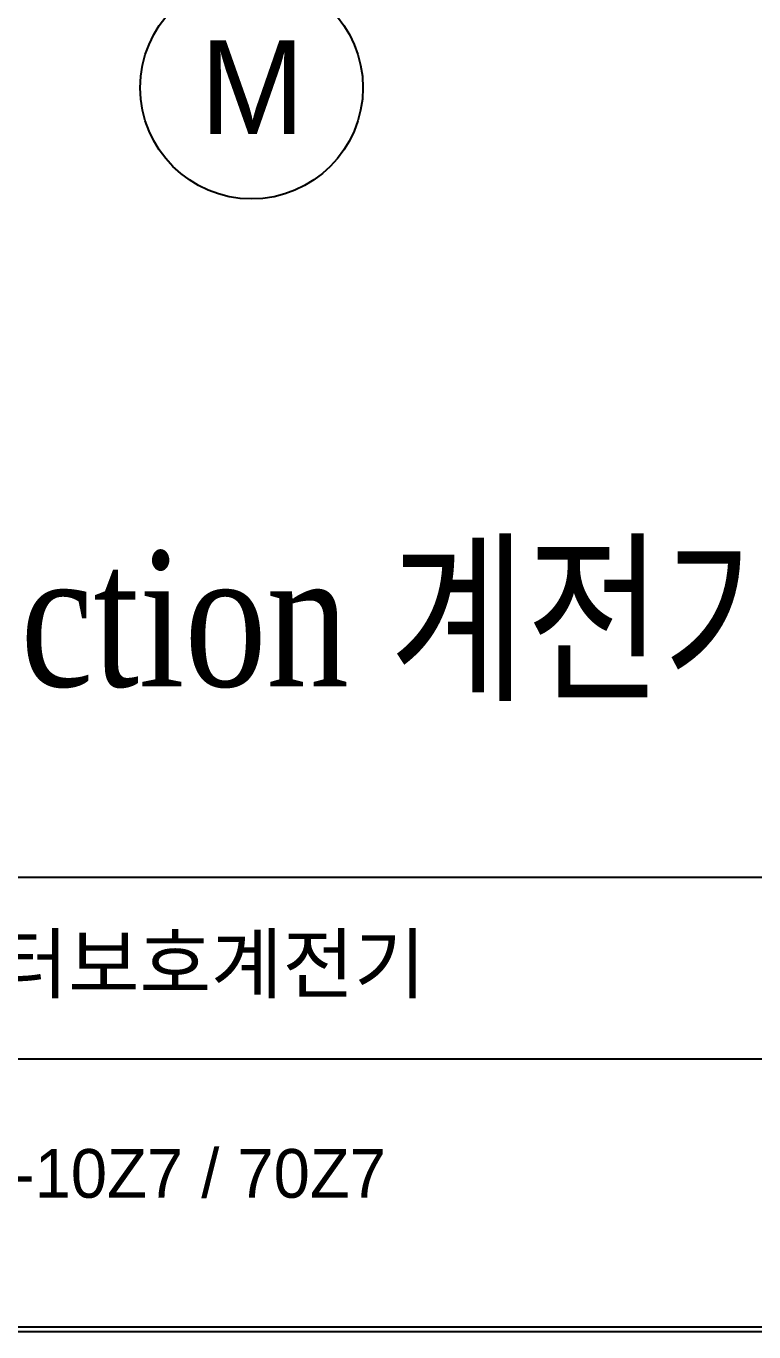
# Model space of a CAD drawing. Header units: millimetres. Extents: x 19 to 859, y 22 to 702.
# Drawn here: x 222.6 to 267, y 314.1 to 393.8 of the extents above; entities that cross this region are included whole.
import ezdxf

# ---------------------------------------------------------------- set-up
doc = ezdxf.new("R2010")
doc.units = ezdxf.units.MM
for name, color, linetype in [('40', 4, 'Continuous'), ('70', 7, 'Continuous'), ('ASHADE', 7, 'Continuous')]:
    doc.layers.add(name, color=color, linetype=linetype)
doc.styles.add('ghs', font='NGULIM.TTF')
doc.styles.add('SS', font='batang.ttc', dxfattribs={"width": 0.8})

msp = doc.modelspace()

# ---------------------------------------------------------------- linework, layer by layer
at = {"layer": '40', "color": 7}
msp.add_line((267.999, 330.781), (178.899, 330.781), dxfattribs=at)
at = {"layer": '70', "color": 7}
msp.add_line((40.299, 341.869), (416.499, 341.869), dxfattribs=at)
for points in [[(416.499, 314.149), (40.299, 314.149), (40.299, 581.449), (416.499, 581.449)], [(416.202, 314.446), (40.596, 314.446), (40.596, 581.152), (416.202, 581.152)]]:
    msp.add_lwpolyline(points, close=True, dxfattribs=at)
at = {"layer": 'ASHADE', "color": 0, "linetype": 'ByBlock', "lineweight": 25, "ltscale": 2}
msp.add_circle((236.383, 390), 6.786, dxfattribs=at)

# ---------------------------------------------------------------- texts
at = {"color": 7, "linetype": 'ByBlock', "lineweight": 0, "style": 'SS', "width": 0.8}
msp.add_text('DSP : Digital standard Protection 계전기', height=8.28113, dxfattribs=at).set_placement((108.339, 353.498))
at = {"layer": 'ASHADE', "color": 0, "linetype": 'ByBlock', "lineweight": 25, "ltscale": 2, "style": 'ghs'}
msp.add_text('M', height=5.721, dxfattribs=at).set_placement((233.247, 387.166))
at = {"layer": 'ASHADE', "ltscale": 2, "style": 'ghs'}
for s, height, p in [('전력형모터보호계전기', 3.4749, (203.389, 334.861)), ('DSP-PCL-10Z7 / 70Z7', 2.97, (204.617, 322.325))]:
    msp.add_text(s, height=height, dxfattribs=at).set_placement(p)

doc.saveas('drawing.dxf')
